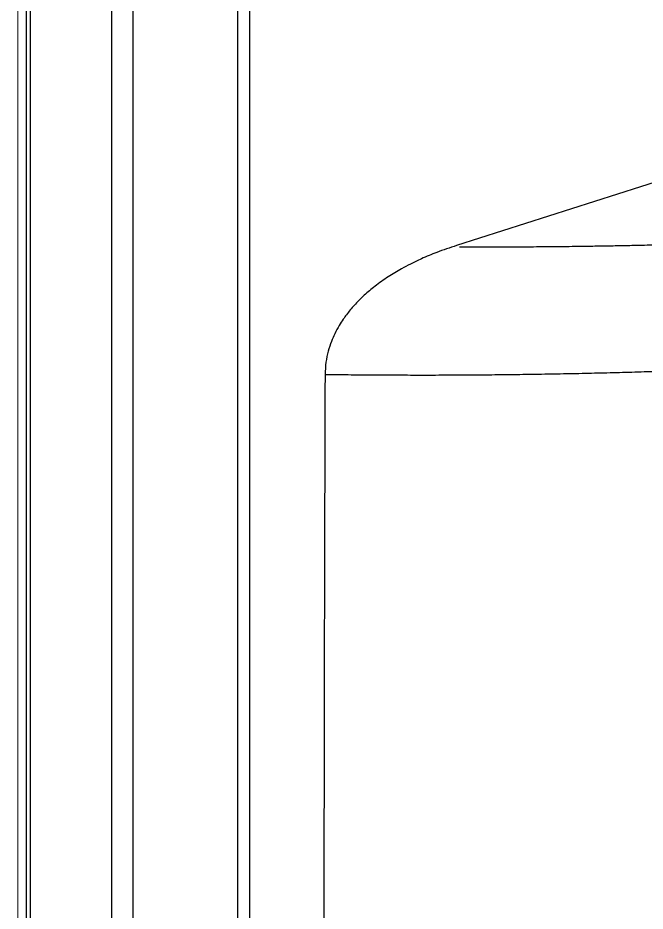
# Model space of a CAD drawing. Header units: inches. Extents: x 0 to 84, y -22 to 124.
# Drawn here: x 0 to 6.21, y 19.8 to 28.66 of the extents above; entities that cross this region are included whole.
import ezdxf

# ---------------------------------------------------------------- set-up
doc = ezdxf.new("R2010")
doc.units = ezdxf.units.IN
doc.header["$MEASUREMENT"] = 0
doc.layers.add('1', color=4, linetype='Continuous')

# ---------------------------------------------------------------- blocks, each defined once
blk = doc.blocks.new('2020 HS PILLOW')
at = {"layer": '1', "color": 2}
blk.add_line((-7.0118, -1.4041), (-6.3581, -3.4563), dxfattribs=at)
blk.add_arc((6.4245, -4.7294), 11.5018, 179.61634, 180.14357, dxfattribs=at)
for points, knots in [([(-6.3461, -3.4261), (-6.346, -3.3869), (-6.3457, -3.3087), (-6.3455, -3.1913), (-6.3455, -3.0739), (-6.3457, -2.9566), (-6.3462, -2.8392), (-6.3468, -2.7218), (-6.3476, -2.6045), (-6.3487, -2.4871), (-6.3499, -2.3698), (-6.3515, -2.2421), (-6.3534, -2.105), (-6.3558, -1.9584), (-6.3585, -1.8119), (-6.3619, -1.6502), (-6.3661, -1.4717), (-6.3712, -1.2755), (-6.375, -1.1429), (-6.3769, -1.0757)], [0, 0, 0, 0, 0.050086, 0.100152, 0.150197, 0.200224, 0.250231, 0.30022, 0.350192, 0.400146, 0.450084, 0.500006, 0.563112, 0.625003, 0.68697, 0.750001, 0.831127, 0.914459, 1, 1, 1, 1]), ([(-5.1101, -1.4421), (-5.1088, -1.4831), (-5.1062, -1.5652), (-5.1025, -1.6883), (-5.0991, -1.8115), (-5.0958, -1.9347), (-5.0928, -2.0579), (-5.0899, -2.1812), (-5.0873, -2.3045), (-5.0849, -2.4279), (-5.0826, -2.5513), (-5.0806, -2.6747), (-5.0788, -2.7982), (-5.0772, -2.9217), (-5.0759, -3.0452), (-5.0747, -3.1687), (-5.0737, -3.2923), (-5.073, -3.4159), (-5.0724, -3.5395), (-5.0721, -3.6631), (-5.072, -3.7867), (-5.0721, -3.9103), (-5.0724, -4.034), (-5.0729, -4.1577), (-5.0736, -4.2813), (-5.0745, -4.405), (-5.0756, -4.5287), (-5.0765, -4.6111), (-5.077, -4.6524)], [0, 0, 0, 0, 0.038206, 0.076434, 0.114683, 0.152953, 0.191244, 0.229555, 0.267888, 0.306241, 0.344615, 0.383009, 0.421424, 0.459859, 0.498313, 0.536788, 0.575283, 0.613797, 0.652331, 0.690885, 0.729458, 0.76805, 0.806661, 0.845291, 0.883941, 0.922608, 0.961295, 1, 1, 1, 1]), ([(-6.3582, -3.4559), (-6.3363, -3.5215), (-6.2971, -3.6387), (-6.2339, -3.7906), (-6.1788, -3.9063), (-6.1203, -4.0161), (-6.0488, -4.1342), (-5.9609, -4.2577), (-5.8665, -4.3708), (-5.7721, -4.4656), (-5.6908, -4.533), (-5.6236, -4.5812), (-5.5616, -4.621), (-5.4877, -4.6609), (-5.4027, -4.6979), (-5.3089, -4.7286), (-5.1988, -4.7526), (-5.1193, -4.7563), (-5.0772, -4.7582)], [0, 0, 0, 0, 0.109303, 0.195512, 0.25888, 0.310903, 0.390699, 0.474501, 0.546287, 0.618154, 0.679279, 0.707051, 0.743456, 0.790702, 0.833338, 0.882273, 0.937704, 1, 1, 1, 1]), ([(-5.0772, -4.7582), (-3.4112, -4.7633), (-0.0264, -4.7735), (3.3584, -4.7634), (5.0772, -4.7582)], [0, 0, 0, 0, 0.492188, 1, 1, 1, 1])]:
    blk.add_open_spline(points, degree=3, knots=knots, dxfattribs=at)
blk = doc.blocks.new('2026 RELAY')
at = {"layer": '1', "linetype": 'Continuous', "lineweight": 18}
blk.add_line((0, 5.8815), (0, 78.2004), dxfattribs=at)
at = {"layer": '1', "color": 3, "linetype": 'Continuous', "lineweight": 25}
for p, q in [((0.085, 11.7277), (0.085, 72.3543)), ((0.1254, 11.7277), (0.1254, 72.3543)), ((0.9261, 72.3543), (0.9261, 11.7277)), ((1.1405, 11.7277), (1.1405, 72.3543))]:
    blk.add_line(p, q, dxfattribs=at)
at = {"layer": '1', "color": 3, "linetype": 'Continuous', "lineweight": 25, "flags": 128}
for points in [[(2.1763, 28.428), (2.1763, 27.928), (2.1763, 25.928), (2.1763, 17.928), (2.1763, 11.7261)], [(2.2976, 11.7261), (2.2976, 12.2261), (2.2976, 14.2261), (2.2976, 22.2261), (2.2976, 23.2734), (2.2976, 28.428)]]:
    blk.add_lwpolyline(points, dxfattribs=at)
at = {"layer": '1', "color": 3, "rotation": 270}
blk.add_blockref('2020 HS PILLOW', (7.8002, 19.5421), dxfattribs=at)

msp = doc.modelspace()

# ---------------------------------------------------------------- block references
msp.add_blockref('2026 RELAY', (0, 0.5))

doc.saveas('drawing.dxf')
